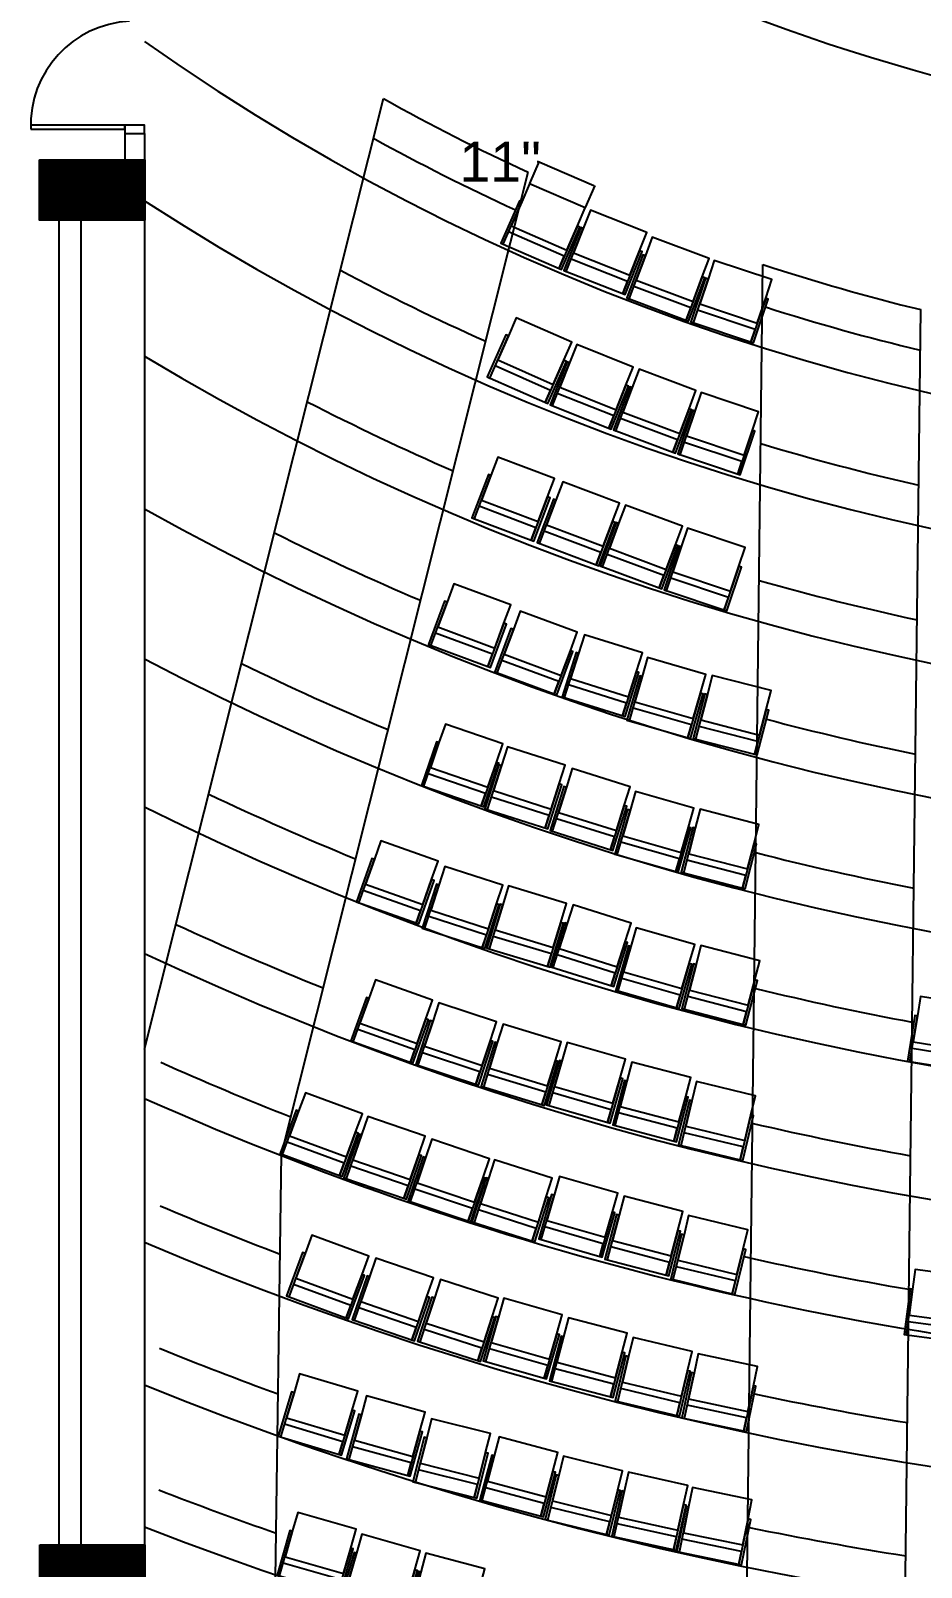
# Model space of a CAD drawing. Header units: inches. Extents: x -913 to 64634, y -1481 to 18188.
# Drawn here: x -559.6 to -397.5, y 3738.6 to 4018.4 of the extents above; entities that cross this region are included whole.
import ezdxf

# ---------------------------------------------------------------- set-up
doc = ezdxf.new("R2010")
doc.units = ezdxf.units.IN
doc.header["$MEASUREMENT"] = 0
doc.header["$PDMODE"] = 2
doc.linetypes.add('HIDDEN', pattern=[9.525, 6.35, -3.175])
for name, color, linetype in [('01', 1, 'Continuous'), ('Column', 6, 'Continuous'), ('DB wire', 240, 'Continuous'), ('Door', 130, 'Continuous'), ('Sofa Washroom', 8, 'Continuous'), ('Wall', 150, 'Continuous'), ('Walls', 150, 'Continuous'), ('Washroom wall', 244, 'Continuous')]:
    doc.layers.add(name, color=color, linetype=linetype)
doc.styles.get("Standard").update_dxf_attribs({"font": 'arial.ttf'})
doc.dimstyles.get("Standard").update_dxf_attribs({"dimtxt": 7.25, "dimasz": 0.18, "dimexe": 0.18, "dimexo": 0.0625, "dimgap": 0.09, "dimtad": 0, "dimtih": 1, "dimtoh": 1, "dimdec": 0, "dimzin": 0, "dimdsep": 46, "dimlunit": 4, "dimtxsty": 'Standard', "dimcen": 0.09, "dimadec": 0, "dimazin": 0, "dimtfac": 1, "dimtdec": 0, "dimtofl": 0, "dimtmove": 0, "dimatfit": 3, "dimfxl": 1, "dimtolj": 1, "dimtzin": 0, "dimarcsym": 0})

# ---------------------------------------------------------------- blocks, each defined once
blk = doc.blocks.new('*D105')
at = {"layer": '01', "color": 0, "lineweight": -2, "ltscale": 3, "transparency": 16777216}
for p, q in [((-454.06, 4372.49), (-458.68, 4372.49)), ((-458.5, 4372.31), (-458.5, 4324.08)), ((-458.5, 4268.27), (-458.5, 4316.5)), ((-454.06, 4268.09), (-458.68, 4268.09))]:
    blk.add_line(p, q, dxfattribs=at)
at = {"layer": '01', "color": 0, "ltscale": 3, "transparency": 16777216}
for points in [[(-458.53, 4372.31), (-458.47, 4372.31), (-458.5, 4372.49)], [(-458.53, 4268.27), (-458.47, 4268.27), (-458.5, 4268.09)]]:
    blk.add_solid(points, dxfattribs=at)
at = {"layer": 'DB wire', "color": 0, "linetype": 'HIDDEN', "lineweight": -2, "transparency": 16777216}
for p, q in [((-50.05, 4376), (19.18, 4376)), ((19, 4375.82), (19, 3693.78)), ((19, 3004.28), (19, 3686.32)), ((-50.05, 3004.1), (19.18, 3004.1))]:
    blk.add_line(p, q, dxfattribs=at)
at = {"layer": 'DB wire', "color": 0, "linetype": 'HIDDEN', "transparency": 16777216}
for points in [[(18.97, 4375.82), (19.03, 4375.82), (19, 4376)], [(18.97, 3004.28), (19.03, 3004.28), (19, 3004.1)]]:
    blk.add_solid(points, dxfattribs=at)
at = {"layer": 'Defpoints', "color": 0, "linetype": 'HIDDEN', "transparency": 16777216}
for p in [(-50.11, 4376), (-50.11, 3004.1), (19, 3004.1)]:
    blk.add_point(p, dxfattribs=at)
at = {"layer": 'Defpoints', "color": 0, "ltscale": 3, "transparency": 16777216}
for p in [(-458.5, 4372.49), (-454, 4372.49), (-454, 4268.09)]:
    blk.add_point(p, dxfattribs=at)
at = {"layer": '01', "color": 0, "ltscale": 3, "transparency": 16777216, "insert": (-458.5, 4320.29), "char_height": 7.25, "attachment_point": 5}
blk.add_mtext('\\A1;8\'-8"', dxfattribs=at)
at = {"layer": 'DB wire', "color": 0, "linetype": 'HIDDEN', "transparency": 16777216, "insert": (19, 3690.05), "char_height": 7.25, "attachment_point": 5}
blk.add_mtext('\\A1;114\'-4"', dxfattribs=at)
blk = doc.blocks.new('*D106')
at = {"layer": '01', "color": 0, "lineweight": -2, "ltscale": 3, "transparency": 16777216}
for p, q in [((-538.84, 4360.56), (-538.84, 4360.68)), ((-538.66, 4360.5), (-503.74, 4360.5)), ((-449.43, 4360.5), (-484.34, 4360.5)), ((-449.25, 4360.56), (-449.25, 4360.68))]:
    blk.add_line(p, q, dxfattribs=at)
at = {"layer": '01', "color": 0, "ltscale": 3, "transparency": 16777216}
for points in [[(-538.66, 4360.53), (-538.66, 4360.47), (-538.84, 4360.5)], [(-449.43, 4360.53), (-449.43, 4360.47), (-449.25, 4360.5)]]:
    blk.add_solid(points, dxfattribs=at)
at = {"layer": 'DB wire', "color": 0, "linetype": 'HIDDEN', "lineweight": -2, "transparency": 16777216}
for p, q in [((-557.06, 3004.1), (-557.07, 2966.88)), ((-50.11, 3004.04), (-50.11, 2966.82)), ((-556.89, 2967.06), (-316.28, 2967.03)), ((-50.29, 2967), (-290.9, 2967.03))]:
    blk.add_line(p, q, dxfattribs=at)
at = {"layer": 'DB wire', "color": 0, "linetype": 'HIDDEN', "transparency": 16777216}
for points in [[(-556.89, 2967.09), (-556.89, 2967.03), (-557.07, 2967.06)], [(-50.29, 2967.03), (-50.29, 2966.97), (-50.11, 2967)]]:
    blk.add_solid(points, dxfattribs=at)
at = {"layer": 'Defpoints', "color": 0, "ltscale": 3, "transparency": 16777216}
for p in [(-538.84, 4360.5), (-538.84, 4360.5), (-449.25, 4360.5)]:
    blk.add_point(p, dxfattribs=at)
at = {"layer": 'Defpoints', "color": 0, "linetype": 'HIDDEN', "transparency": 16777216}
for p in [(-557.06, 3004.16), (-50.11, 3004.1), (-50.11, 2967)]:
    blk.add_point(p, dxfattribs=at)
at = {"layer": '01', "color": 0, "ltscale": 3, "transparency": 16777216, "insert": (-494.04, 4360.5), "char_height": 7.25, "attachment_point": 5}
blk.add_mtext('\\A1;7\'-6"', dxfattribs=at)
at = {"layer": 'DB wire', "color": 0, "linetype": 'HIDDEN', "transparency": 16777216, "insert": (-303.59, 2967.03), "char_height": 7.25, "attachment_point": 5}
blk.add_mtext('\\A1;42\'-3"', dxfattribs=at)
blk = doc.blocks.new('*D126')
at = {"layer": '01', "color": 0, "lineweight": -2, "ltscale": 3, "transparency": 16777216}
for p, q in [((-468.75, 3990.57), (-466.99, 3994.63)), ((-467.22, 3994.53), (-467.4, 3994.53)), ((-467.06, 3994.46), (-467.22, 3994.53)), ((-457.09, 3990.12), (-466.89, 3994.39)), ((-458.62, 3986.16), (-456.85, 3990.22))]:
    blk.add_line(p, q, dxfattribs=at)
at = {"layer": '01', "color": 0, "ltscale": 3, "transparency": 16777216}
for points in [[(-466.88, 3994.42), (-466.91, 3994.36), (-467.06, 3994.46)], [(-457.08, 3990.15), (-457.1, 3990.09), (-456.92, 3990.05)]]:
    blk.add_solid(points, dxfattribs=at)
at = {"layer": 'Defpoints', "color": 0, "ltscale": 3, "transparency": 16777216}
for p in [(-467.06, 3994.46), (-468.77, 3990.52), (-458.64, 3986.11)]:
    blk.add_point(p, dxfattribs=at)
at = {"layer": '01', "color": 0, "ltscale": 3, "transparency": 16777216, "insert": (-474.14, 3994.53), "char_height": 7.25, "attachment_point": 5}
blk.add_mtext('\\A1;11"', dxfattribs=at)

msp = doc.modelspace()

# ---------------------------------------------------------------- hatches: boundary and pattern name
at = {"layer": 'Column'}
h = msp.add_hatch(dxfattribs=at)
h.set_pattern_fill('ANSI31', color=256)
h.set_pattern_definition([(45, (-1878.85894, 5.11301), (-0.0883883476, 0.0883883476), [])])
h.paths.add_polyline_path([(-538.85, 4365.01), (-538.85, 4376), (-558, 4376), (-558, 4365.01)])
h.paths.add_polyline_path([(-538.85, 4260.55), (-538.85, 4271.54), (-558, 4271.54), (-558, 4260.55)])
h.paths.add_polyline_path([(-69.26, 4376), (-69.26, 4372.49), (-69.26, 4372.49), (-69.26, 4365.01), (-50.11, 4365.01), (-50.11, 4376)])
h.paths.add_polyline_path([(-69.13, 4271.9), (-69.13, 4260.92), (-49.98, 4260.92), (-49.98, 4271.9)])
h.paths.add_polyline_path([(-69.24, 3994.87), (-69.24, 3983.88), (-50.08, 3983.88), (-50.08, 3994.87)])
h.paths.add_polyline_path([(-69.26, 4056.34), (-69.26, 4045.36), (-50.1, 4045.36), (-50.1, 4056.34)])
h.paths.add_polyline_path([(-49.93, 3742.69), (-69.09, 3742.69), (-69.09, 3731.71), (-49.93, 3731.71)])
h.paths.add_polyline_path([(-50.12, 3541.34), (-69.26, 3541.34), (-69.26, 3533.94), (-69.27, 3530.35), (-50.12, 3530.35)])
h.paths.add_polyline_path([(-131.13, 3541.17), (-150.28, 3541.17), (-150.28, 3530.18), (-131.13, 3530.18)])
h.paths.add_polyline_path([(-229.69, 3541.17), (-248.85, 3541.17), (-248.85, 3530.18), (-229.69, 3530.18)])
h.paths.add_polyline_path([(-359.28, 3541.17), (-378.44, 3541.17), (-378.44, 3530.18), (-359.28, 3530.18)])
h.paths.add_polyline_path([(-457.67, 3530.34), (-457.67, 3533.94), (-457.63, 3541.32), (-476.78, 3541.32), (-476.78, 3530.34)])
h.paths.add_polyline_path([(-538.85, 3530.18), (-538.85, 3541.17), (-558, 3541.17), (-558, 3530.18)])
h.paths.add_polyline_path([(-557.93, 3731.71), (-538.84, 3731.71), (-538.84, 3742.69), (-557.93, 3742.69)])
h.paths.add_polyline_path([(-557.98, 3983.88), (-538.84, 3983.88), (-538.84, 3994.87), (-548.4, 3994.87), (-557.98, 3994.85)])
h.paths.add_polyline_path([(-538.84, 4045.36), (-538.84, 4056.34), (-558, 4056.34), (-558, 4045.36)])

# ---------------------------------------------------------------- linework, layer by layer
at = {"layer": '01', "ltscale": 3}
for points in [[(-473.99, 3979.72), (-462.98, 3974.93), (-459.62, 3982.63), (-460.07, 3982.83), (-458.64, 3986.11), (-468.77, 3990.52), (-470.2, 3987.24), (-470.63, 3987.43), (-473.99, 3979.72), (-473.56, 3979.53), (-470.2, 3987.24), (-472.11, 3982.85), (-461.98, 3978.44), (-460.07, 3982.83), (-463.42, 3975.12), (-462.46, 3977.32), (-472.6, 3981.73)], [(-462.55, 3974.73), (-451.38, 3970.32), (-448.3, 3978.15), (-448.75, 3978.32), (-447.44, 3981.65), (-457.72, 3985.7), (-459.03, 3982.38), (-459.47, 3982.55), (-462.55, 3974.73), (-462.11, 3974.56), (-459.03, 3982.38), (-460.79, 3977.92), (-450.51, 3973.87), (-448.75, 3978.32), (-451.83, 3970.5), (-450.95, 3972.74), (-461.23, 3976.79)], [(-451.09, 3969.73), (-439.84, 3965.52), (-436.9, 3973.4), (-437.35, 3973.57), (-436.1, 3976.91), (-446.45, 3980.78), (-447.71, 3977.44), (-448.15, 3977.6), (-451.09, 3969.73), (-450.65, 3969.56), (-447.71, 3977.44), (-449.38, 3972.95), (-439.03, 3969.08), (-437.35, 3973.57), (-440.3, 3965.69), (-439.46, 3967.94), (-449.81, 3971.81)], [(-439.41, 3965.35), (-428.02, 3961.54), (-425.35, 3969.51), (-425.81, 3969.66), (-424.68, 3973.05), (-435.16, 3976.56), (-436.29, 3973.17), (-436.74, 3973.32), (-439.41, 3965.35), (-438.96, 3965.2), (-436.29, 3973.17), (-437.81, 3968.63), (-427.33, 3965.12), (-425.81, 3969.66), (-428.48, 3961.69), (-427.72, 3963.97), (-438.2, 3967.47)], [(-476.47, 3955.33), (-465.48, 3950.48), (-462.08, 3958.17), (-462.53, 3958.37), (-461.09, 3961.64), (-471.2, 3966.1), (-472.64, 3962.83), (-473.07, 3963.02), (-476.47, 3955.33), (-476.03, 3955.14), (-472.64, 3962.83), (-474.57, 3958.45), (-464.46, 3953.99), (-462.53, 3958.37), (-465.92, 3950.68), (-464.95, 3952.87), (-475.07, 3957.34)], [(-465.06, 3950.28), (-453.9, 3945.82), (-450.78, 3953.63), (-451.23, 3953.81), (-449.9, 3957.13), (-460.17, 3961.23), (-461.49, 3957.91), (-461.93, 3958.09), (-465.06, 3950.28), (-464.62, 3950.11), (-461.49, 3957.91), (-463.27, 3953.47), (-453.01, 3949.36), (-451.23, 3953.81), (-454.36, 3946), (-453.46, 3948.23), (-463.73, 3952.34)], [(-453.5, 3945.69), (-442.25, 3941.48), (-439.31, 3949.36), (-439.76, 3949.53), (-438.51, 3952.87), (-448.86, 3956.74), (-450.11, 3953.4), (-450.55, 3953.56), (-453.5, 3945.69), (-453.06, 3945.52), (-450.11, 3953.4), (-451.79, 3948.91), (-441.44, 3945.04), (-439.76, 3949.53), (-442.71, 3941.65), (-441.86, 3943.9), (-452.22, 3947.77)], [(-441.82, 3941.31), (-430.43, 3937.5), (-427.76, 3945.47), (-428.22, 3945.62), (-427.09, 3949.01), (-437.57, 3952.52), (-438.7, 3949.13), (-439.15, 3949.28), (-441.82, 3941.31), (-441.37, 3941.16), (-438.7, 3949.13), (-440.22, 3944.59), (-429.74, 3941.08), (-428.22, 3945.62), (-430.89, 3937.65), (-430.13, 3939.93), (-440.61, 3943.43)], [(-479.26, 3929.7), (-468.02, 3925.46), (-465.05, 3933.32), (-465.5, 3933.49), (-464.24, 3936.84), (-474.58, 3940.74), (-475.84, 3937.4), (-476.28, 3937.57), (-479.26, 3929.7), (-478.81, 3929.54), (-475.84, 3937.4), (-477.54, 3932.92), (-467.2, 3929.01), (-465.5, 3933.49), (-468.48, 3925.63), (-467.63, 3927.87), (-477.97, 3931.78)], [(-467.42, 3925.2), (-456.18, 3920.96), (-453.21, 3928.82), (-453.67, 3928.99), (-452.4, 3932.34), (-462.74, 3936.24), (-464, 3932.9), (-464.45, 3933.07), (-467.42, 3925.2), (-466.98, 3925.04), (-464, 3932.9), (-465.7, 3928.42), (-455.36, 3924.51), (-453.67, 3928.99), (-456.64, 3921.13), (-455.79, 3923.37), (-466.13, 3927.28)], [(-455.96, 3920.95), (-444.71, 3916.74), (-441.77, 3924.62), (-442.22, 3924.79), (-440.97, 3928.14), (-451.32, 3932.01), (-452.58, 3928.66), (-453.02, 3928.82), (-455.96, 3920.95), (-455.52, 3920.79), (-452.58, 3928.66), (-454.25, 3924.17), (-443.9, 3920.3), (-442.22, 3924.79), (-445.17, 3916.91), (-444.33, 3919.16), (-454.68, 3923.03)], [(-444.28, 3916.57), (-432.89, 3912.76), (-430.22, 3920.73), (-430.68, 3920.89), (-429.55, 3924.28), (-440.03, 3927.78), (-441.16, 3924.39), (-441.61, 3924.54), (-444.28, 3916.57), (-443.83, 3916.42), (-441.16, 3924.39), (-442.68, 3919.85), (-432.2, 3916.34), (-430.68, 3920.89), (-433.35, 3912.91), (-432.59, 3915.19), (-443.07, 3918.7)], [(-487.17, 3906.61), (-475.91, 3902.43), (-472.98, 3910.31), (-473.44, 3910.48), (-472.19, 3913.83), (-482.55, 3917.68), (-483.79, 3914.33), (-484.24, 3914.49), (-487.17, 3906.61), (-486.73, 3906.45), (-483.79, 3914.33), (-485.46, 3909.84), (-475.11, 3905.98), (-473.44, 3910.48), (-476.37, 3902.59), (-475.53, 3904.85), (-485.89, 3908.7)], [(-475.09, 3901.63), (-463.84, 3897.44), (-460.91, 3905.32), (-461.36, 3905.49), (-460.12, 3908.84), (-470.48, 3912.69), (-471.72, 3909.34), (-472.16, 3909.51), (-475.09, 3901.63), (-474.65, 3901.46), (-471.72, 3909.34), (-473.39, 3904.85), (-463.03, 3901), (-461.36, 3905.49), (-464.29, 3897.61), (-463.46, 3899.86), (-473.82, 3903.71)], [(-462.85, 3897.12), (-451.39, 3893.51), (-448.87, 3901.53), (-449.33, 3901.68), (-448.25, 3905.09), (-458.79, 3908.41), (-459.87, 3905), (-460.32, 3905.14), (-462.85, 3897.12), (-462.4, 3896.98), (-459.87, 3905), (-461.31, 3900.43), (-450.77, 3897.11), (-449.33, 3901.68), (-451.86, 3893.66), (-451.14, 3895.95), (-461.68, 3899.27)], [(-451.06, 3892.84), (-439.51, 3889.53), (-437.19, 3897.61), (-437.66, 3897.74), (-436.68, 3901.18), (-447.3, 3904.23), (-448.28, 3900.79), (-448.74, 3900.92), (-451.06, 3892.84), (-450.6, 3892.71), (-448.28, 3900.79), (-449.6, 3896.18), (-438.98, 3893.14), (-437.66, 3897.74), (-439.98, 3889.66), (-439.32, 3891.97), (-449.94, 3895.02)], [(-438.98, 3889.51), (-427.35, 3886.5), (-425.25, 3894.64), (-425.72, 3894.76), (-424.82, 3898.22), (-435.52, 3900.99), (-436.42, 3897.53), (-436.88, 3897.65), (-438.98, 3889.51), (-438.52, 3889.39), (-436.42, 3897.53), (-437.62, 3892.89), (-426.92, 3890.12), (-425.72, 3894.76), (-427.82, 3886.62), (-427.22, 3888.95), (-437.92, 3891.71)], [(-488.46, 3880.97), (-477.1, 3877.06), (-474.36, 3885.01), (-474.82, 3885.16), (-473.66, 3888.54), (-484.11, 3892.14), (-485.27, 3888.76), (-485.72, 3888.92), (-488.46, 3880.97), (-488.01, 3880.81), (-485.27, 3888.76), (-486.83, 3884.23), (-476.38, 3880.63), (-474.82, 3885.16), (-477.56, 3877.21), (-476.78, 3879.48), (-487.23, 3883.08)], [(-476.91, 3876.71), (-465.46, 3873.06), (-462.91, 3881.07), (-463.37, 3881.22), (-462.28, 3884.62), (-472.81, 3887.98), (-473.9, 3884.58), (-474.35, 3884.72), (-476.91, 3876.71), (-476.46, 3876.57), (-473.9, 3884.58), (-475.36, 3880.01), (-464.83, 3876.65), (-463.37, 3881.22), (-465.93, 3873.21), (-465.2, 3875.49), (-475.73, 3878.85)], [(-465.05, 3872.75), (-453.6, 3869.14), (-451.07, 3877.16), (-451.54, 3877.31), (-450.46, 3880.72), (-461, 3884.04), (-462.08, 3880.63), (-462.53, 3880.77), (-465.05, 3872.75), (-464.6, 3872.61), (-462.08, 3880.63), (-463.52, 3876.06), (-452.98, 3872.74), (-451.54, 3877.31), (-454.06, 3869.29), (-453.34, 3871.58), (-463.88, 3874.9)], [(-453.26, 3868.47), (-441.72, 3865.16), (-439.4, 3873.24), (-439.87, 3873.37), (-438.88, 3876.81), (-449.51, 3879.86), (-450.49, 3876.42), (-450.94, 3876.55), (-453.26, 3868.47), (-452.81, 3868.34), (-450.49, 3876.42), (-451.81, 3871.81), (-441.19, 3868.77), (-439.87, 3873.37), (-442.18, 3865.29), (-441.52, 3867.6), (-452.15, 3870.65)], [(-441.19, 3865.14), (-429.56, 3862.13), (-427.45, 3870.27), (-427.92, 3870.39), (-427.03, 3873.85), (-437.73, 3876.62), (-438.62, 3873.16), (-439.08, 3873.28), (-441.19, 3865.14), (-440.73, 3865.02), (-438.62, 3873.16), (-439.82, 3868.52), (-429.12, 3865.75), (-427.92, 3870.39), (-430.03, 3862.25), (-429.43, 3864.58), (-440.13, 3867.34)], [(-500.29, 3859.74), (-488.96, 3855.73), (-486.16, 3863.65), (-486.62, 3863.82), (-485.42, 3867.19), (-495.84, 3870.88), (-497.03, 3867.51), (-497.48, 3867.66), (-500.29, 3859.74), (-499.84, 3859.58), (-497.03, 3867.51), (-498.63, 3862.99), (-488.22, 3859.3), (-486.62, 3863.82), (-489.42, 3855.89), (-488.62, 3858.15), (-499.04, 3861.84)], [(-488.34, 3854.96), (-476.91, 3851.25), (-474.31, 3859.25), (-474.78, 3859.4), (-473.67, 3862.8), (-484.18, 3866.21), (-485.29, 3862.81), (-485.74, 3862.96), (-488.34, 3854.96), (-487.89, 3854.82), (-485.29, 3862.81), (-486.77, 3858.26), (-476.26, 3854.84), (-474.78, 3859.4), (-477.38, 3851.4), (-476.63, 3853.68), (-487.14, 3857.1)], [(-476.54, 3851.31), (-465.04, 3847.84), (-462.61, 3855.89), (-463.08, 3856.03), (-462.04, 3859.45), (-472.62, 3862.65), (-473.66, 3859.22), (-474.11, 3859.36), (-476.54, 3851.31), (-476.09, 3851.18), (-473.66, 3859.22), (-475.04, 3854.64), (-464.46, 3851.44), (-463.08, 3856.03), (-465.51, 3847.98), (-464.81, 3850.28), (-475.39, 3853.47)], [(-464.91, 3847.94), (-453.45, 3844.33), (-450.93, 3852.35), (-451.39, 3852.49), (-450.31, 3855.9), (-460.85, 3859.23), (-461.93, 3855.82), (-462.38, 3855.96), (-464.91, 3847.94), (-464.46, 3847.8), (-461.93, 3855.82), (-463.37, 3851.25), (-452.83, 3847.92), (-451.39, 3852.49), (-453.92, 3844.48), (-453.2, 3846.77), (-463.74, 3850.09)], [(-453.11, 3843.66), (-441.57, 3840.35), (-439.25, 3848.43), (-439.72, 3848.56), (-438.73, 3852), (-449.36, 3855.04), (-450.34, 3851.61), (-450.8, 3851.74), (-453.11, 3843.66), (-452.66, 3843.53), (-450.34, 3851.61), (-451.66, 3847), (-441.04, 3843.96), (-439.72, 3848.56), (-442.04, 3840.48), (-441.38, 3842.79), (-452, 3845.83)], [(-441.04, 3840.32), (-429.41, 3837.32), (-427.31, 3845.46), (-427.78, 3845.58), (-426.88, 3849.04), (-437.58, 3851.81), (-438.48, 3848.35), (-438.93, 3848.46), (-441.04, 3840.32), (-440.58, 3840.21), (-438.48, 3848.35), (-439.68, 3843.71), (-428.98, 3840.94), (-427.78, 3845.58), (-429.88, 3837.44), (-429.28, 3839.76), (-439.98, 3842.53)], [(-501.31, 3834.44), (-490.01, 3830.39), (-487.17, 3838.3), (-487.63, 3838.47), (-486.42, 3841.83), (-496.83, 3845.56), (-498.03, 3842.19), (-498.48, 3842.35), (-501.31, 3834.44), (-500.87, 3834.28), (-498.03, 3842.19), (-499.65, 3837.68), (-489.24, 3833.96), (-487.63, 3838.47), (-490.46, 3830.55), (-489.65, 3832.81), (-500.06, 3836.54)], [(-489.5, 3830.17), (-478.1, 3826.38), (-475.45, 3834.36), (-475.91, 3834.51), (-474.78, 3837.91), (-485.27, 3841.39), (-486.4, 3838), (-486.85, 3838.15), (-489.5, 3830.17), (-489.05, 3830.03), (-486.4, 3838), (-487.91, 3833.46), (-477.42, 3829.97), (-475.91, 3834.51), (-478.56, 3826.54), (-477.81, 3828.81), (-488.29, 3832.3)], [(-400.01, 3830.78), (-388.16, 3828.86), (-386.81, 3837.16), (-387.3, 3837.23), (-386.72, 3840.76), (-397.63, 3842.53), (-398.2, 3839), (-398.67, 3839.08), (-400.01, 3830.78), (-399.55, 3830.7), (-398.2, 3839), (-398.97, 3834.27), (-388.06, 3832.51), (-387.3, 3837.23), (-388.64, 3828.94), (-388.26, 3831.3), (-399.17, 3833.07)], [(-477.56, 3826.18), (-466.08, 3822.67), (-463.62, 3830.71), (-464.09, 3830.85), (-463.04, 3834.27), (-473.61, 3837.5), (-474.66, 3834.08), (-475.11, 3834.22), (-477.56, 3826.18), (-477.11, 3826.04), (-474.66, 3834.08), (-476.06, 3829.5), (-465.49, 3826.27), (-464.09, 3830.85), (-466.54, 3822.81), (-465.84, 3825.1), (-476.41, 3828.34)], [(-465.68, 3822.79), (-454.13, 3819.48), (-451.82, 3827.56), (-452.29, 3827.69), (-451.3, 3831.13), (-461.92, 3834.17), (-462.91, 3830.74), (-463.36, 3830.87), (-465.68, 3822.79), (-465.23, 3822.66), (-462.91, 3830.74), (-464.23, 3826.13), (-453.61, 3823.09), (-452.29, 3827.69), (-454.6, 3819.61), (-453.94, 3821.92), (-464.56, 3824.96)], [(-453.65, 3819.13), (-442.03, 3816.08), (-439.9, 3824.21), (-440.37, 3824.34), (-439.46, 3827.79), (-450.15, 3830.6), (-451.06, 3827.14), (-451.52, 3827.26), (-453.65, 3819.13), (-453.2, 3819.01), (-451.06, 3827.14), (-452.28, 3822.51), (-441.59, 3819.7), (-440.37, 3824.34), (-442.51, 3816.2), (-441.9, 3818.53), (-452.59, 3821.33)], [(-514.16, 3813.91), (-502.89, 3809.77), (-499.99, 3817.66), (-500.44, 3817.82), (-499.21, 3821.18), (-509.58, 3825), (-510.82, 3821.64), (-511.26, 3821.8), (-514.16, 3813.91), (-513.72, 3813.75), (-510.82, 3821.64), (-512.47, 3817.14), (-502.1, 3813.33), (-500.44, 3817.82), (-503.35, 3809.93), (-502.52, 3812.19), (-512.89, 3816)], [(-441.66, 3815.49), (-429.98, 3812.68), (-428.02, 3820.86), (-428.49, 3820.97), (-427.66, 3824.45), (-438.41, 3827.03), (-439.24, 3823.55), (-439.7, 3823.66), (-441.66, 3815.49), (-441.2, 3815.38), (-439.24, 3823.55), (-440.36, 3818.89), (-429.61, 3816.31), (-428.49, 3820.97), (-430.46, 3812.8), (-429.9, 3815.13), (-440.64, 3817.71)], [(-502.56, 3809.51), (-491.2, 3805.6), (-488.47, 3813.55), (-488.93, 3813.71), (-487.76, 3817.09), (-498.21, 3820.69), (-499.38, 3817.31), (-499.82, 3817.46), (-502.56, 3809.51), (-502.11, 3809.36), (-499.38, 3817.31), (-500.94, 3812.78), (-490.49, 3809.18), (-488.93, 3813.71), (-491.66, 3805.76), (-490.88, 3808.03), (-501.33, 3811.63)], [(-490.87, 3805.35), (-479.5, 3801.48), (-476.79, 3809.44), (-477.25, 3809.6), (-476.1, 3812.98), (-486.56, 3816.54), (-487.72, 3813.16), (-488.16, 3813.31), (-490.87, 3805.35), (-490.43, 3805.2), (-487.72, 3813.16), (-489.26, 3808.62), (-478.8, 3805.06), (-477.25, 3809.6), (-479.96, 3801.64), (-479.19, 3803.91), (-489.65, 3807.47)], [(-479.26, 3801.52), (-467.82, 3797.87), (-465.26, 3805.88), (-465.73, 3806.03), (-464.64, 3809.43), (-475.17, 3812.79), (-476.25, 3809.39), (-476.7, 3809.53), (-479.26, 3801.52), (-478.81, 3801.38), (-476.25, 3809.39), (-477.71, 3804.82), (-467.18, 3801.46), (-465.73, 3806.03), (-468.28, 3798.02), (-467.55, 3800.3), (-478.08, 3803.66)], [(-467.1, 3798.39), (-455.56, 3795.07), (-453.24, 3803.16), (-453.71, 3803.29), (-452.72, 3806.73), (-463.35, 3809.77), (-464.33, 3806.34), (-464.79, 3806.47), (-467.1, 3798.39), (-466.65, 3798.26), (-464.33, 3806.34), (-465.65, 3801.73), (-455.03, 3798.68), (-453.71, 3803.29), (-456.02, 3795.21), (-455.36, 3797.52), (-465.99, 3800.56)], [(-455.07, 3794.73), (-443.46, 3791.68), (-441.32, 3799.81), (-441.79, 3799.93), (-440.89, 3803.39), (-451.58, 3806.2), (-452.48, 3802.74), (-452.94, 3802.86), (-455.07, 3794.73), (-454.62, 3794.61), (-452.48, 3802.74), (-453.7, 3798.1), (-443.01, 3795.3), (-441.79, 3799.93), (-443.93, 3791.8), (-443.32, 3794.12), (-454.01, 3796.93)], [(-443.08, 3791.09), (-431.41, 3788.28), (-429.44, 3796.46), (-429.92, 3796.57), (-429.08, 3800.05), (-439.83, 3802.63), (-440.66, 3799.15), (-441.12, 3799.26), (-443.08, 3791.09), (-442.63, 3790.98), (-440.66, 3799.15), (-441.78, 3794.49), (-431.03, 3791.91), (-429.92, 3796.57), (-431.88, 3788.39), (-431.32, 3790.73), (-442.06, 3793.31)], [(-512.99, 3788), (-501.72, 3783.85), (-498.81, 3791.74), (-499.27, 3791.91), (-498.04, 3795.26), (-508.41, 3799.08), (-509.64, 3795.72), (-510.08, 3795.89), (-512.99, 3788), (-512.54, 3787.83), (-509.64, 3795.72), (-511.3, 3791.23), (-500.92, 3787.41), (-499.27, 3791.91), (-502.17, 3784.02), (-501.34, 3786.27), (-511.72, 3790.09)], [(-501.09, 3783.71), (-489.74, 3779.8), (-487, 3787.75), (-487.46, 3787.91), (-486.29, 3791.29), (-496.74, 3794.89), (-497.91, 3791.51), (-498.35, 3791.66), (-501.09, 3783.71), (-500.64, 3783.56), (-497.91, 3791.51), (-499.47, 3786.98), (-489.02, 3783.38), (-487.46, 3787.91), (-490.2, 3779.96), (-489.41, 3782.23), (-499.86, 3785.83)], [(-489.15, 3779.76), (-477.73, 3776.05), (-475.13, 3784.05), (-475.59, 3784.2), (-474.48, 3787.6), (-485, 3791.01), (-486.1, 3787.61), (-486.55, 3787.76), (-489.15, 3779.76), (-488.7, 3779.62), (-486.1, 3787.61), (-487.58, 3783.06), (-477.07, 3779.64), (-475.59, 3784.2), (-478.19, 3776.2), (-477.45, 3778.48), (-487.96, 3781.9)], [(-400.63, 3780.99), (-388.72, 3779.42), (-387.62, 3787.76), (-388.1, 3787.82), (-387.64, 3791.36), (-398.59, 3792.81), (-399.06, 3789.26), (-399.53, 3789.32), (-400.63, 3780.99), (-400.16, 3780.93), (-399.06, 3789.26), (-399.69, 3784.51), (-388.73, 3783.07), (-388.1, 3787.82), (-389.2, 3779.48), (-388.89, 3781.86), (-399.85, 3783.31)], [(-477.21, 3776.21), (-465.67, 3772.9), (-463.35, 3780.98), (-463.82, 3781.11), (-462.83, 3784.55), (-473.45, 3787.59), (-474.44, 3784.16), (-474.89, 3784.29), (-477.21, 3776.21), (-476.76, 3776.08), (-474.44, 3784.16), (-475.76, 3779.55), (-465.14, 3776.51), (-463.82, 3781.11), (-466.13, 3773.03), (-465.47, 3775.34), (-476.1, 3778.38)], [(-465.18, 3772.55), (-453.57, 3769.5), (-451.43, 3777.63), (-451.9, 3777.76), (-451, 3781.21), (-461.69, 3784.02), (-462.59, 3780.56), (-463.05, 3780.68), (-465.18, 3772.55), (-464.73, 3772.43), (-462.59, 3780.56), (-463.81, 3775.93), (-453.12, 3773.12), (-451.9, 3777.76), (-454.04, 3769.62), (-453.43, 3771.95), (-464.12, 3774.75)], [(-453.19, 3768.91), (-441.51, 3766.1), (-439.55, 3774.28), (-440.02, 3774.39), (-439.19, 3777.87), (-449.94, 3780.45), (-450.77, 3776.97), (-451.23, 3777.08), (-453.19, 3768.91), (-452.73, 3768.8), (-450.77, 3776.97), (-451.89, 3772.31), (-441.14, 3769.73), (-440.02, 3774.39), (-441.99, 3766.22), (-441.43, 3768.55), (-452.17, 3771.13)], [(-441.06, 3765.84), (-429.32, 3763.34), (-427.57, 3771.56), (-428.04, 3771.66), (-427.3, 3775.16), (-438.11, 3777.46), (-438.85, 3773.96), (-439.32, 3774.06), (-441.06, 3765.84), (-440.6, 3765.74), (-438.85, 3773.96), (-439.85, 3769.28), (-429.04, 3766.98), (-428.04, 3771.66), (-429.79, 3763.44), (-429.29, 3765.79), (-440.1, 3768.09)], [(-514.51, 3762.46), (-503, 3759.03), (-500.6, 3767.09), (-501.06, 3767.23), (-500.04, 3770.65), (-510.63, 3773.81), (-511.65, 3770.39), (-512.11, 3770.52), (-514.51, 3762.46), (-514.05, 3762.33), (-511.65, 3770.39), (-513.02, 3765.79), (-502.43, 3762.64), (-501.06, 3767.23), (-503.46, 3759.17), (-502.78, 3761.47), (-513.37, 3764.63)], [(-502.07, 3758.36), (-490.49, 3755.17), (-488.26, 3763.28), (-488.73, 3763.41), (-487.78, 3766.85), (-498.43, 3769.79), (-499.38, 3766.34), (-499.84, 3766.47), (-502.07, 3758.36), (-501.62, 3758.24), (-499.38, 3766.34), (-500.66, 3761.72), (-490, 3758.79), (-488.73, 3763.41), (-490.96, 3755.3), (-490.32, 3757.62), (-500.98, 3760.55)], [(-490.01, 3754.15), (-478.37, 3751.2), (-476.31, 3759.35), (-476.78, 3759.47), (-475.9, 3762.94), (-486.61, 3765.65), (-487.49, 3762.18), (-487.95, 3762.3), (-490.01, 3754.15), (-489.55, 3754.03), (-487.49, 3762.18), (-488.67, 3757.54), (-477.95, 3754.83), (-476.78, 3759.47), (-478.84, 3751.32), (-478.25, 3753.65), (-488.97, 3756.36)], [(-477.85, 3750.9), (-466.25, 3747.79), (-464.07, 3755.91), (-464.54, 3756.03), (-463.62, 3759.49), (-474.29, 3762.35), (-475.22, 3758.89), (-475.67, 3759.02), (-477.85, 3750.9), (-477.39, 3750.77), (-475.22, 3758.89), (-476.46, 3754.27), (-465.78, 3751.41), (-464.54, 3756.03), (-466.72, 3747.91), (-466.1, 3750.23), (-476.77, 3753.09)], [(-465.94, 3747.29), (-454.27, 3744.43), (-452.27, 3752.59), (-452.74, 3752.71), (-451.89, 3756.18), (-462.62, 3758.81), (-463.47, 3755.34), (-463.93, 3755.45), (-465.94, 3747.29), (-465.48, 3747.18), (-463.47, 3755.34), (-464.62, 3750.69), (-453.88, 3748.05), (-452.74, 3752.71), (-454.75, 3744.54), (-454.17, 3746.87), (-464.91, 3749.51)], [(-453.82, 3744.29), (-442.1, 3741.69), (-440.28, 3749.9), (-440.75, 3750.01), (-439.98, 3753.5), (-450.77, 3755.89), (-451.54, 3752.4), (-452.01, 3752.5), (-453.82, 3744.29), (-453.36, 3744.19), (-451.54, 3752.4), (-452.58, 3747.72), (-441.79, 3745.33), (-440.75, 3750.01), (-442.57, 3741.8), (-442.05, 3744.14), (-452.84, 3746.53)], [(-441.98, 3741.45), (-430.21, 3739.05), (-428.53, 3747.29), (-429.01, 3747.39), (-428.3, 3750.89), (-439.13, 3753.1), (-439.84, 3749.59), (-440.3, 3749.69), (-441.98, 3741.45), (-441.52, 3741.35), (-439.84, 3749.59), (-440.79, 3744.9), (-429.96, 3742.69), (-429.01, 3747.39), (-430.69, 3739.15), (-430.21, 3741.5), (-441.04, 3743.71)], [(-514.74, 3737.19), (-503.19, 3733.87), (-500.87, 3741.96), (-501.34, 3742.09), (-500.36, 3745.53), (-510.98, 3748.57), (-511.97, 3745.14), (-512.42, 3745.27), (-514.74, 3737.19), (-514.28, 3737.06), (-511.97, 3745.14), (-513.29, 3740.53), (-502.66, 3737.48), (-501.34, 3742.09), (-503.66, 3734.01), (-503, 3736.32), (-513.62, 3739.36)], [(-503.04, 3733.23), (-491.49, 3729.94), (-489.18, 3738.03), (-489.65, 3738.16), (-488.67, 3741.6), (-499.3, 3744.63), (-500.28, 3741.19), (-500.73, 3741.32), (-503.04, 3733.23), (-502.58, 3733.1), (-500.28, 3741.19), (-501.59, 3736.58), (-490.96, 3733.55), (-489.65, 3738.16), (-491.95, 3730.07), (-491.3, 3732.38), (-501.93, 3735.41)], [(-491.15, 3729.7), (-479.54, 3726.64), (-477.39, 3734.76), (-477.86, 3734.89), (-476.95, 3738.34), (-487.63, 3741.17), (-488.54, 3737.71), (-489, 3737.83), (-491.15, 3729.7), (-490.69, 3729.58), (-488.54, 3737.71), (-489.77, 3733.08), (-479.08, 3730.26), (-477.86, 3734.89), (-480.01, 3726.76), (-479.39, 3729.08), (-490.08, 3731.9)]]:
    msp.add_lwpolyline(points, dxfattribs=at)
msp.add_arc((-304.26, 4348.67), 392.34, 240.8495, 245.1652, dxfattribs=at)
at = {"layer": 'Column'}
for points in [[(-557.98, 3994.87), (-538.82, 3994.87), (-538.82, 3983.88), (-557.98, 3983.88)], [(-557.93, 3742.69), (-538.78, 3742.69), (-538.78, 3731.71), (-557.93, 3731.71)]]:
    msp.add_lwpolyline(points, close=True, dxfattribs=at)
at = {"layer": 'Door'}
msp.add_lwpolyline([(-559.55, 4000.48), (-542.44, 4000.48), (-542.44, 4001.2), (-559.57, 4001.2)], dxfattribs=at)
msp.add_lwpolyline([(-538.84, 3999.68), (-538.84, 4001.2), (-542.44, 4001.2), (-542.44, 3999.68)], close=True, dxfattribs=at)
msp.add_arc((-540.64, 4001.2), 18.93, 92.8693, 182.189, dxfattribs=at)
at = {"layer": 'Sofa Washroom', "ltscale": 3}
for p, q in [((-538.84, 3832.94), (-495.36, 4006.03)), ((-513.94, 3813.83), (-469.04, 3992.62)), ((-430.9, 3592.47), (-426.3, 3975.8)), ((-402.15, 3588.21), (-397.57, 3967.59)), ((-516.72, 3611.96), (-513.94, 3813.83))]:
    msp.add_line(p, q, dxfattribs=at)
for radius, start, end in [(406.74, 234.7788, 305.2934), (399.54, 241.127, 245.2762), (430.74, 237.0026, 303.0637), (392.34, 251.8761, 256.2407), (423.54, 241.9817, 245.9645), (399.54, 252.2847, 256.4802), (454.74, 238.9452, 301.1163), (447.54, 242.742, 246.5024), (423.54, 253.197, 257.2184), (478.74, 240.6597, 299.3978), (471.54, 243.4229, 246.9848), (447.54, 254.0828, 257.8758), (502.74, 242.1859, 297.868), (495.54, 244.0363, 247.42), (471.54, 255.0799, 258.4649), (519.54, 244.5919, 247.8145), (526.74, 243.5546, 296.4962), (495.54, 255.5886, 258.996), (543.54, 245.0974, 248.1738), (550.74, 244.79, 294.8026), (519.54, 256.2569, 259.4772), (567.54, 245.9113, 248.5025), (574.74, 245.91128, 268.31957), (543.54, 256.8026, 259.9153), (591.54, 246.93406, 249.21288), (598.74, 246.93406, 293.10946), (567.54, 257.2253, 260.3159), (615.54, 247.87114, 250.02377), (622.74, 247.87114, 292.17042), (591.54, 257.93898, 260.68353), (639.54, 248.73315, 250.77027), (646.74, 248.73315, 291.30662), (615.54, 258.32449, 261.02221)]:
    msp.add_arc((-304.26, 4348.67), radius, start, end, dxfattribs=at)
at = {"layer": 'Wall', "ltscale": 3}
for points in [[(-542.44, 3999.68), (-542.44, 3994.87)], [(-538.84, 3999.68), (-538.84, 3533.94)], [(-554.44, 3983.88), (-554.44, 3742.69)], [(-550.44, 3983.88), (-550.44, 3742.69)]]:
    msp.add_lwpolyline(points, dxfattribs=at)
at = {"layer": 'Walls'}
msp.add_line((-542.44, 3999.68), (-538.84, 3999.68), dxfattribs=at)
at = {"layer": 'Washroom wall', "ltscale": 3}
msp.add_arc((-303.31, 4349.6), 351.61, 248.9369, 290.8064, dxfattribs=at)

# ---------------------------------------------------------------- dimensions: what is measured, and where the dimension line sits
at = {"layer": '01', "ltscale": 3}
for p1, p2, distance, picture, middle in [((-454, 4268.09), (-454, 4372.49), 4.5, '*D105', (-458.5, 4320.29)), ((-449.25, 4360.5), (-538.84, 4360.5), 0, '*D106', (-494.04, 4360.5)), ((-458.64, 3986.11), (-468.77, 3990.52), -4.3, '*D126', (-474.14, 3994.53))]:
    dim = msp.add_aligned_dim(p1=p1, p2=p2, distance=distance, dimstyle='Standard', dxfattribs=at)
    dim.commit()
    dim.dimension.update_dxf_attribs({"geometry": picture, "text_midpoint": middle})
at = {"layer": 'DB wire', "linetype": 'HIDDEN'}
for p1, distance, picture, middle in [((-50.11, 4376), 69.11, '*D105', (19, 3690.05)), ((-557.06, 3004.16), -37.1, '*D106', (-303.59, 2967.03))]:
    dim = msp.add_aligned_dim(p1=p1, p2=(-50.11, 3004.1), distance=distance, dimstyle='Standard', dxfattribs=at)
    dim.commit()
    dim.dimension.update_dxf_attribs({"geometry": picture, "text_midpoint": middle})

doc.saveas('drawing.dxf')
